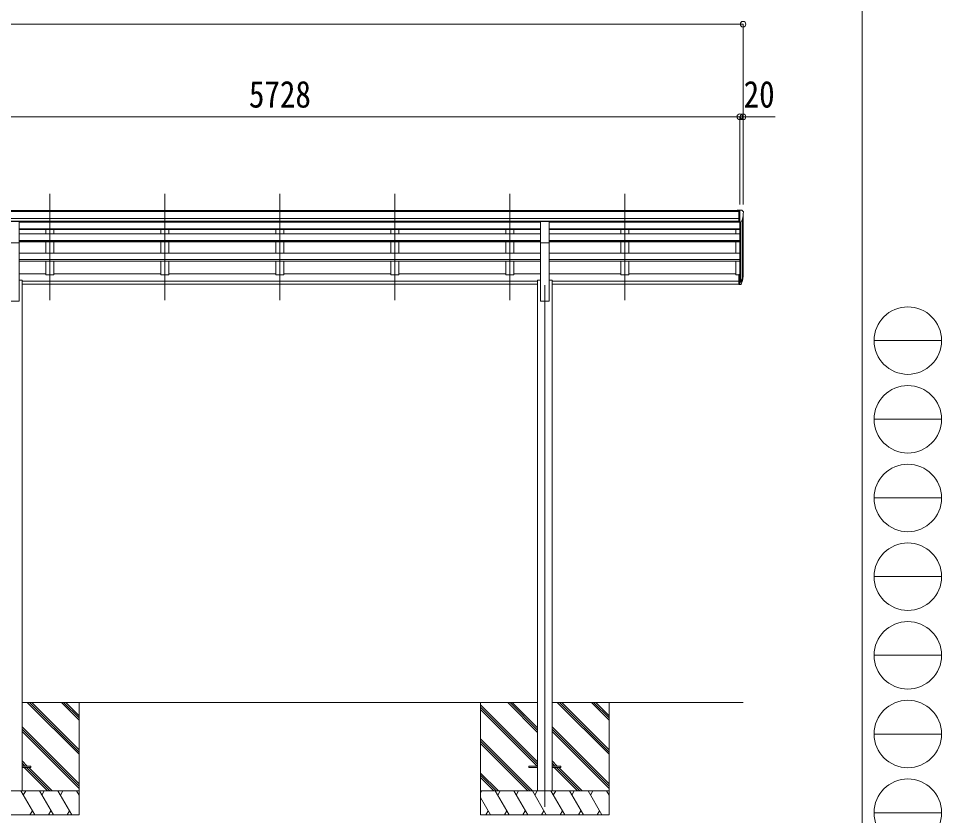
# Model space of a CAD drawing. Units: millimetres at full size. Extents: x -9783 to 9892, y -6828 to 6752.
# Drawn here: x 4144 to 9892, y -4221 to 743 of the extents above; entities that cross this region are included whole.
import ezdxf
from ezdxf.enums import TextEntityAlignment as Align

# ---------------------------------------------------------------- set-up
doc = ezdxf.new("R2010")
doc.units = ezdxf.units.MM
doc.header["$LTSCALE"] = 35
doc.header["$PDMODE"] = 32
doc.header["$PDSIZE"] = 35
for name, color, linetype, lineweight in [('0-0_0', 7, 'Continuous', 9), ('0-1_本体', 4, 'Continuous', 9), ('0-2_部品', 7, 'Continuous', 9), ('0-8_PARTS2', 2, 'Continuous', 9), ('0-A_寸法', 6, 'Continuous', 9), ('F-0_240', 7, 'Continuous', 9)]:
    doc.layers.add(name, color=color, linetype=linetype, lineweight=lineweight)
doc.styles.add('ＭＳ ゴシック', font='')
doc.styles.get('ＭＳ ゴシック').set_extended_font_data('MS Gothic')

msp = doc.modelspace()

# ---------------------------------------------------------------- linework, layer by layer
at = {"layer": '0-0_0'}
for p, q in [((7376.69, -3517.2), (4167.09, -3517.2)), ((4521.89, -3839.66), (4199.42, -3517.2)), ((4521.89, -3825.51), (4213.56, -3517.2)), ((4521.89, -3811.37), (4227.71, -3517.2)), ((4521.89, -3627.53), (4411.56, -3517.2)), ((4521.89, -3613.38), (4425.7, -3517.2)), ((4521.89, -3599.24), (4439.84, -3517.2)), ((4521.89, -3517.2), (4521.89, -4217.2)), ((7021.89, -3517.2), (7021.89, -4217.2)), ((7376.69, -3886.67), (7021.89, -3531.88)), ((7376.69, -3900.81), (7021.89, -3546.02)), ((7374.43, -3912.7), (7021.89, -3560.16)), ((7376.69, -3702.83), (7191.06, -3517.2)), ((7376.69, -3688.68), (7205.2, -3517.2)), ((7376.69, -3674.54), (7219.34, -3517.2)), ((8655.89, -3517.2), (7467.09, -3517.2)), ((7821.89, -3839.66), (7499.42, -3517.2)), ((7821.89, -3825.51), (7513.56, -3517.2)), ((7821.89, -3811.37), (7527.71, -3517.2)), ((7821.89, -3627.53), (7711.56, -3517.2)), ((7821.89, -3613.38), (7725.7, -3517.2)), ((7821.89, -3599.24), (7739.84, -3517.2)), ((7821.89, -3517.2), (7821.89, -4217.2)), ((4521.89, -4023.5), (4167.09, -3668.71)), ((7821.89, -4023.5), (7467.09, -3668.71)), ((4521.89, -4037.65), (4167.09, -3682.85)), ((4521.89, -4051.79), (4167.09, -3696.99)), ((7821.89, -4037.65), (7467.09, -3682.85)), ((7821.89, -4051.79), (7467.09, -3696.99)), ((7345.08, -4067.2), (7021.89, -3744.01)), ((7330.94, -4067.2), (7021.89, -3758.15)), ((7316.79, -4067.2), (7021.89, -3772.29)), ((4198.94, -3912.7), (4167.09, -3880.84)), ((4184.8, -3912.7), (4167.09, -3894.98)), ((7498.94, -3912.7), (7467.09, -3880.84)), ((7484.8, -3912.7), (7467.09, -3894.98)), ((4170.66, -3912.7), (4167.09, -3909.12)), ((4325.16, -4067.2), (4179.66, -3921.7)), ((4339.3, -4067.2), (4193.8, -3921.7)), ((4353.45, -4067.2), (4207.94, -3921.7)), ((7132.95, -4067.2), (7021.89, -3956.14)), ((7470.66, -3912.7), (7467.09, -3909.12)), ((7625.16, -4067.2), (7479.66, -3921.7)), ((7639.3, -4067.2), (7493.8, -3921.7)), ((7653.45, -4067.2), (7507.94, -3921.7)), ((7118.8, -4067.2), (7021.89, -3970.28)), ((7104.66, -4067.2), (7021.89, -3984.42)), ((3721.89, -4067.2), (4521.89, -4067.2)), ((4246.2, -4217.2), (4159.6, -4067.2)), ((4174.6, -4093.18), (4189.6, -4067.2)), ((4361.67, -4217.19), (4275.07, -4067.2)), ((4290.07, -4093.18), (4305.07, -4067.2)), ((4477.14, -4217.2), (4390.54, -4067.2)), ((4405.54, -4093.18), (4420.54, -4067.19)), ((4521.89, -4094.7), (4506.01, -4067.2)), ((7021.89, -4067.2), (7821.89, -4067.2)), ((7027.72, -4067.2), (7021.89, -4077.3)), ((7199.79, -4217.2), (7113.19, -4067.2)), ((7143.19, -4067.2), (7128.19, -4093.18)), ((7315.26, -4217.2), (7228.66, -4067.2)), ((7243.66, -4093.18), (7258.66, -4067.2)), ((7430.73, -4217.2), (7344.13, -4067.2)), ((7359.13, -4093.18), (7374.13, -4067.19)), ((7546.2, -4217.2), (7459.6, -4067.2)), ((7474.6, -4093.18), (7489.6, -4067.2)), ((7661.67, -4217.19), (7575.07, -4067.2)), ((7590.07, -4093.18), (7605.07, -4067.2)), ((7777.14, -4217.2), (7690.54, -4067.2)), ((7705.54, -4093.18), (7720.54, -4067.19)), ((7821.89, -4094.7), (7806.01, -4067.2)), ((7084.32, -4217.2), (7021.89, -4109.06)), ((4231.2, -4191.21), (4216.2, -4217.2)), ((4346.67, -4191.22), (4331.67, -4217.19)), ((4462.14, -4191.22), (4447.14, -4217.2)), ((7069.32, -4191.22), (7054.32, -4217.2)), ((7184.79, -4191.22), (7169.79, -4217.2)), ((7300.26, -4191.22), (7285.26, -4217.2)), ((7415.73, -4191.22), (7400.73, -4217.2)), ((7531.2, -4191.21), (7516.2, -4217.2)), ((7646.67, -4191.22), (7631.67, -4217.19)), ((7762.14, -4191.22), (7747.14, -4217.2)), ((4521.89, -4217.2), (3721.89, -4217.2)), ((7821.89, -4217.2), (7021.89, -4217.2))]:
    msp.add_line(p, q, dxfattribs=at)
at = {"layer": '0-1_本体'}
for p, q in [((8629.39, -453.07), (2924.39, -453.07)), ((8629.39, -458.42), (2924.39, -458.42)), ((8629.39, -501.95), (2914.39, -501.96)), ((8651.6, -508.63), (8651.6, -878.34)), ((8655.89, -854.07), (8655.89, -489.83)), ((8629.39, -519.62), (2914.39, -519.62)), ((4149.39, -522.12), (4615.89, -522.12)), ((4149.39, -524.46), (7394.39, -524.46)), ((4149.39, -566.66), (7394.39, -566.66)), ((4149.39, -568.05), (7394.39, -568.05)), ((4149.39, -571.74), (7394.39, -571.74)), ((4314.89, -522), (4314.89, -524.46)), ((4314.89, -571.74), (4314.89, -598.99)), ((4364.89, -522), (4364.89, -524.46)), ((4364.89, -571.74), (4364.89, -598.99)), ((7394.39, -522), (4615.89, -522.12)), ((5030.89, -522), (5030.89, -524.46)), ((5030.89, -571.74), (5030.89, -598.99)), ((5080.89, -522), (5080.89, -524.46)), ((5080.89, -571.74), (5080.89, -598.99)), ((5746.89, -522), (5746.89, -524.46)), ((5746.89, -571.74), (5746.89, -598.99)), ((5796.89, -522), (5796.89, -524.46)), ((5796.89, -571.74), (5796.89, -598.99)), ((6462.89, -522), (6462.89, -524.46)), ((6462.89, -571.74), (6462.89, -598.99)), ((6512.89, -522), (6512.89, -524.46)), ((6512.89, -571.74), (6512.89, -598.99)), ((7178.89, -522), (7178.89, -524.46)), ((7178.89, -571.74), (7178.89, -598.99)), ((7228.89, -522), (7228.89, -524.46)), ((7228.89, -571.74), (7228.89, -598.99)), ((7449.39, -522), (8629.39, -522)), ((8635.89, -524.46), (7449.39, -524.46)), ((8635.89, -566.66), (7449.39, -566.66)), ((8635.89, -568.05), (7449.39, -568.05)), ((8635.89, -571.74), (7449.39, -571.74)), ((7894.89, -522), (7894.89, -524.46)), ((7894.89, -571.74), (7894.89, -598.99)), ((7944.89, -522), (7944.89, -524.46)), ((7944.89, -571.74), (7944.89, -598.99)), ((8610.89, -598.99), (8610.89, -571.74)), ((8635.89, -524.46), (8635.89, -851.9)), ((8641.89, -523.98), (8641.89, -896.34)), ((4149.39, -598.99), (7394.39, -598.99)), ((8635.89, -598.99), (7449.39, -598.99)), ((4149.39, -639.72), (7394.39, -639.72)), ((4149.39, -641.2), (7394.39, -641.2)), ((4149.39, -648.01), (7394.39, -648.01)), ((4149.39, -1017.2), (4149.39, -653.25)), ((4314.89, -648.01), (4314.89, -717.5)), ((4364.89, -648.01), (4364.89, -717.5)), ((5030.89, -648.01), (5030.89, -717.5)), ((5080.89, -648.01), (5080.89, -717.5)), ((5746.89, -648.01), (5746.89, -717.5)), ((5796.89, -648.01), (5796.89, -717.5)), ((6462.89, -648.01), (6462.89, -717.5)), ((6512.89, -648.01), (6512.89, -717.5)), ((7178.89, -648.01), (7178.89, -717.5)), ((7228.89, -648.01), (7228.89, -717.5)), ((7394.39, -1017.2), (7394.39, -653.25)), ((8635.89, -639.72), (7449.39, -639.72)), ((8635.89, -641.2), (7449.39, -641.2)), ((8635.89, -648.01), (7449.39, -648.01)), ((7449.39, -1017.2), (7449.39, -653.25)), ((7894.89, -648.01), (7894.89, -717.5)), ((7944.89, -648.01), (7944.89, -717.5)), ((8610.89, -717.5), (8610.89, -648.01)), ((4149.39, -717.5), (7394.39, -717.5)), ((8635.89, -717.5), (7449.39, -717.5)), ((4149.39, -756.81), (7394.39, -756.81)), ((4149.39, -758.3), (7394.39, -758.3)), ((4149.39, -767.77), (7394.39, -767.77)), ((4314.89, -767.77), (4314.89, -852.73)), ((4364.89, -767.77), (4364.89, -852.73)), ((5030.89, -767.77), (5030.89, -852.73)), ((5080.89, -767.77), (5080.89, -852.73)), ((5746.89, -767.77), (5746.89, -852.73)), ((5796.89, -767.77), (5796.89, -852.73)), ((6462.89, -767.77), (6462.89, -852.73)), ((6512.89, -767.77), (6512.89, -852.73)), ((7178.89, -767.77), (7178.89, -852.73)), ((7228.89, -767.77), (7228.89, -852.73)), ((8635.89, -756.81), (7449.39, -756.81)), ((8635.89, -758.3), (7449.39, -758.3)), ((8635.89, -767.77), (7449.39, -767.77)), ((7894.89, -767.77), (7894.89, -852.73)), ((7944.89, -767.77), (7944.89, -852.73)), ((8610.89, -852.73), (8610.89, -767.77)), ((4149.39, -847.93), (4314.89, -847.93)), ((4314.89, -852.73), (4364.89, -852.73)), ((4364.89, -847.93), (5030.89, -847.93)), ((5030.89, -852.73), (5080.89, -852.73)), ((5746.89, -847.93), (5080.89, -847.93)), ((5746.89, -852.73), (5796.89, -852.73)), ((6462.89, -847.93), (5796.89, -847.93)), ((6462.89, -852.73), (6512.89, -852.73)), ((7178.89, -847.93), (6512.89, -847.93)), ((7178.89, -852.73), (7228.89, -852.73)), ((7394.39, -847.93), (7228.89, -847.93)), ((7894.89, -847.93), (7449.39, -847.93)), ((7894.89, -852.73), (7944.89, -852.73)), ((8610.89, -847.93), (7944.89, -847.93)), ((8629.39, -852.73), (8610.89, -852.73)), ((4167.09, -887.2), (4149.39, -887.2)), ((4167.09, -887.2), (4167.09, -4067.2)), ((4167.09, -892.23), (7376.69, -892.23)), ((4167.09, -893.61), (7376.69, -893.61)), ((4167.09, -910.79), (7376.69, -910.79)), ((7394.39, -887.2), (7376.69, -887.2)), ((7376.69, -887.2), (7376.69, -4067.2)), ((7467.09, -887.2), (7449.39, -887.2)), ((7467.09, -887.2), (7467.09, -4067.2)), ((8629.39, -892.23), (7467.09, -892.23)), ((8629.39, -893.61), (7467.09, -893.61)), ((8629.39, -910.79), (7467.09, -910.79)), ((4149.39, -1017.2), (4094.39, -1017.2)), ((7449.39, -1017.2), (7394.39, -1017.2))]:
    msp.add_line(p, q, dxfattribs=at)
at = {"layer": '0-2_部品', "color": 6}
for p, q in [((2907.89, 131.16), (8635.89, 131.16)), ((8635.89, 131.16), (8655.89, 131.16))]:
    msp.add_line(p, q, dxfattribs=at)
at = {"layer": '0-2_部品'}
for p, q in [((8629.39, -451.47), (8619.39, -451.56)), ((8619.39, -453.07), (8619.39, -451.56)), ((8629.39, -523.46), (8629.39, -451.47)), ((8647.89, -451.47), (8629.39, -451.47)), ((8635.89, -524.46), (8635.89, -451.47)), ((8647.89, -451.47), (8650.22, -451.61)), ((8650.98, -452.04), (8655.04, -457.85)), ((8643.51, -522.64), (8652.79, -506.58)), ((8657.89, -460.84), (8657.89, -461.47)), ((4149.39, -521.34), (4094.39, -521.34)), ((4149.39, -653.41), (4149.39, -521.34)), ((7449.39, -521.34), (7394.39, -521.34)), ((7394.39, -653.41), (7394.39, -521.34)), ((7449.39, -653.41), (7449.39, -521.34)), ((8629.39, -523.46), (8635.89, -523.46)), ((8635.89, -524.46), (8641.1, -524.14)), ((4149.39, -653.41), (4094.39, -653.41)), ((7449.39, -653.41), (7394.39, -653.41)), ((8629.39, -851.9), (8629.39, -912.96)), ((8629.39, -851.9), (8635.89, -851.9)), ((8635.89, -851.9), (8635.89, -913.78)), ((8629.39, -890.21), (8635.89, -890.21)), ((8629.39, -895.61), (8635.89, -895.61)), ((8629.39, -912.96), (8635.89, -912.96)), ((8635.89, -896.61), (8641.02, -896.61)), ((8635.89, -898.61), (8640.73, -898.61)), ((8635.89, -913.78), (8640.73, -913.78)), ((8642.32, -895.86), (8652.07, -877.45)), ((8653.49, -877.94), (8643.33, -897.11)), ((8650.91, -894.8), (8643.33, -912.28))]:
    msp.add_line(p, q, dxfattribs=at)
at = {"layer": '0-2_部品', "color": 4}
for p, q in [((4167.09, -3912.7), (4221.89, -3912.7)), ((4167.09, -3921.7), (4221.89, -3921.7)), ((4221.89, -3912.7), (4221.89, -3921.7)), ((7322.29, -3912.7), (7377.09, -3912.7)), ((7467.09, -3912.7), (7521.89, -3912.7)), ((7467.09, -3921.7), (7521.89, -3921.7)), ((7521.89, -3912.7), (7521.89, -3921.7))]:
    msp.add_line(p, q, dxfattribs=at)
msp.add_lwpolyline([(7322.29, -3912.7), (7322.29, -3921.7), (7377.09, -3921.7)], dxfattribs=at)
at = {"layer": '0-2_部品'}
for centre, radius, start, end in [((8650.16, -452.61), 1, 35, 86.5), ((8654.89, -460.84), 3, 0, 87), ((8455.89, -461.47), 202, 347.09739, 0), ((8640.91, -521.14), 3, 273.5, 330), ((8567.94, -851.49), 88.05, 342.78929, 2.77608), ((8567.23, -855.77), 89.07, 345.58812, 5.50424), ((8640.73, -895.61), 3, 270, 330), ((8640.73, -910.78), 3, 270, 330), ((8641.02, -895.11), 1.5, 270, 330), ((8522.67, -858.72), 133.22, 344.28698, 356.72013)]:
    msp.add_arc(centre, radius, start, end, dxfattribs=at)
at = {"layer": '0-8_PARTS2'}
for p, q in [((4339.89, -1010.99), (4339.89, -348.47)), ((5055.89, -1010.99), (5055.89, -348.47)), ((5771.89, -1010.99), (5771.89, -348.47)), ((6487.89, -1010.99), (6487.89, -348.47)), ((7203.89, -1010.99), (7203.89, -348.47)), ((7919.89, -1010.99), (7919.89, -348.47)), ((7421.89, -917.2), (7421.89, -4167.2))]:
    msp.add_line(p, q, dxfattribs=at)
at = {"layer": '0-A_寸法'}
for p, q in [((-2840.11, 707.48), (8655.89, 707.48)), ((8655.89, 707.48), (8655.89, -414.46)), ((8635.89, 131.16), (8635.89, -414.46)), ((8655.89, 131.16), (8855.89, 131.16)), ((8655.89, 131.16), (8655.89, -414.46))]:
    msp.add_line(p, q, dxfattribs=at)
for p in [(8655.89, 707.48), (8635.89, 131.16), (8655.89, 131.16)]:
    msp.add_point(p, dxfattribs=at)
at = {"layer": 'F-0_240', "color": 5}
msp.add_line((9396.97, 6751.9), (9396.97, -6828.1), dxfattribs=at)
at = {"layer": 'F-0_240', "color": 4}
for p, q in [((9471.77, -1263.1), (9891.77, -1263.1)), ((9471.77, -1753.1), (9891.77, -1753.1)), ((9471.77, -2243.1), (9891.77, -2243.1)), ((9471.77, -2733.1), (9891.77, -2733.1)), ((9471.77, -3223.1), (9891.77, -3223.1)), ((9471.77, -3713.1), (9891.77, -3713.1)), ((9471.77, -4203.1), (9891.77, -4203.1))]:
    msp.add_line(p, q, dxfattribs=at)
for centre in [(9681.77, -1263.1), (9681.77, -1753.1), (9681.77, -2243.1), (9681.77, -2733.1), (9681.77, -3223.1), (9681.77, -3713.1), (9681.77, -4203.1)]:
    msp.add_circle(centre, 210, dxfattribs=at)

# ---------------------------------------------------------------- texts
at = {"layer": '0-A_寸法', "color": 7, "style": 'ＭＳ ゴシック', "width": 0.85}
for s, p in [('5728', (5579.39, 138.16)), ('20', (8659.64, 138.16))]:
    msp.add_text(s, height=166.8, dxfattribs=at).set_placement(p, align=Align.BOTTOM_LEFT)

doc.saveas('drawing.dxf')
